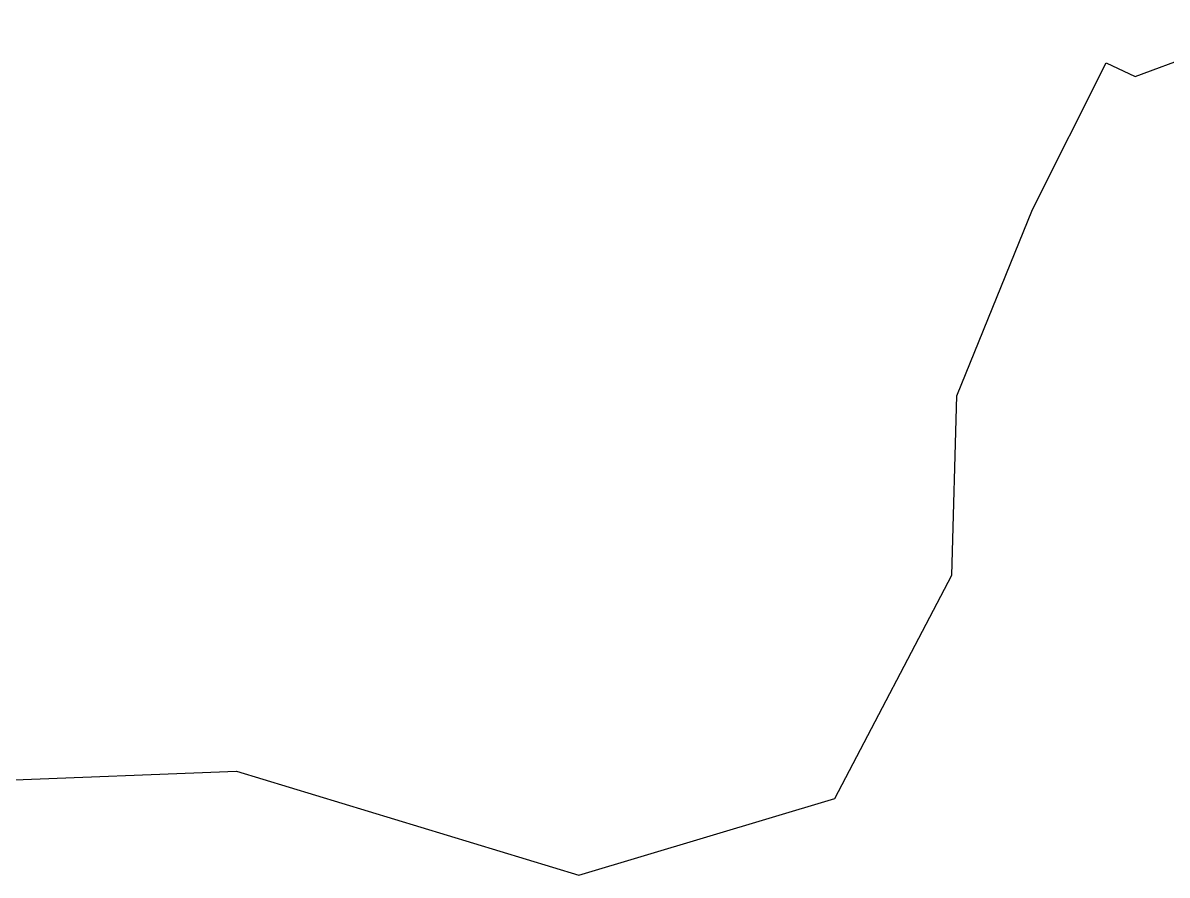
# Model space of a CAD drawing. Header units: metres. Extents: x 325786 to 333768, y 1808927 to 1815015.
# Drawn here: x 328003 to 330024, y 1813218 to 1814723 of the extents above; entities that cross this region are included whole.
import ezdxf

# ---------------------------------------------------------------- set-up
doc = ezdxf.new("R2010")
doc.units = ezdxf.units.M

msp = doc.modelspace()

# ---------------------------------------------------------------- linework, layer by layer
at = {"color": 3}
for p, q in [((329967.2, 1814628.3), (330225.1, 1814722.8)), ((329786.2, 1814393.1), (329916.2, 1814652.2)), ((329916.2, 1814652.2), (329967.2, 1814628.3)), ((329652.6, 1814064.1), (329786.2, 1814393.1)), ((329644, 1813747.1), (329652.6, 1814064.1)), ((329437.4, 1813352.9), (329644, 1813747.1)), ((327646.2, 1813372.9), (328380.4, 1813401.2)), ((328380.4, 1813401.2), (328985.4, 1813217.6)), ((328985.4, 1813217.6), (329437.4, 1813352.9))]:
    msp.add_line(p, q, dxfattribs=at)

doc.saveas('drawing.dxf')
